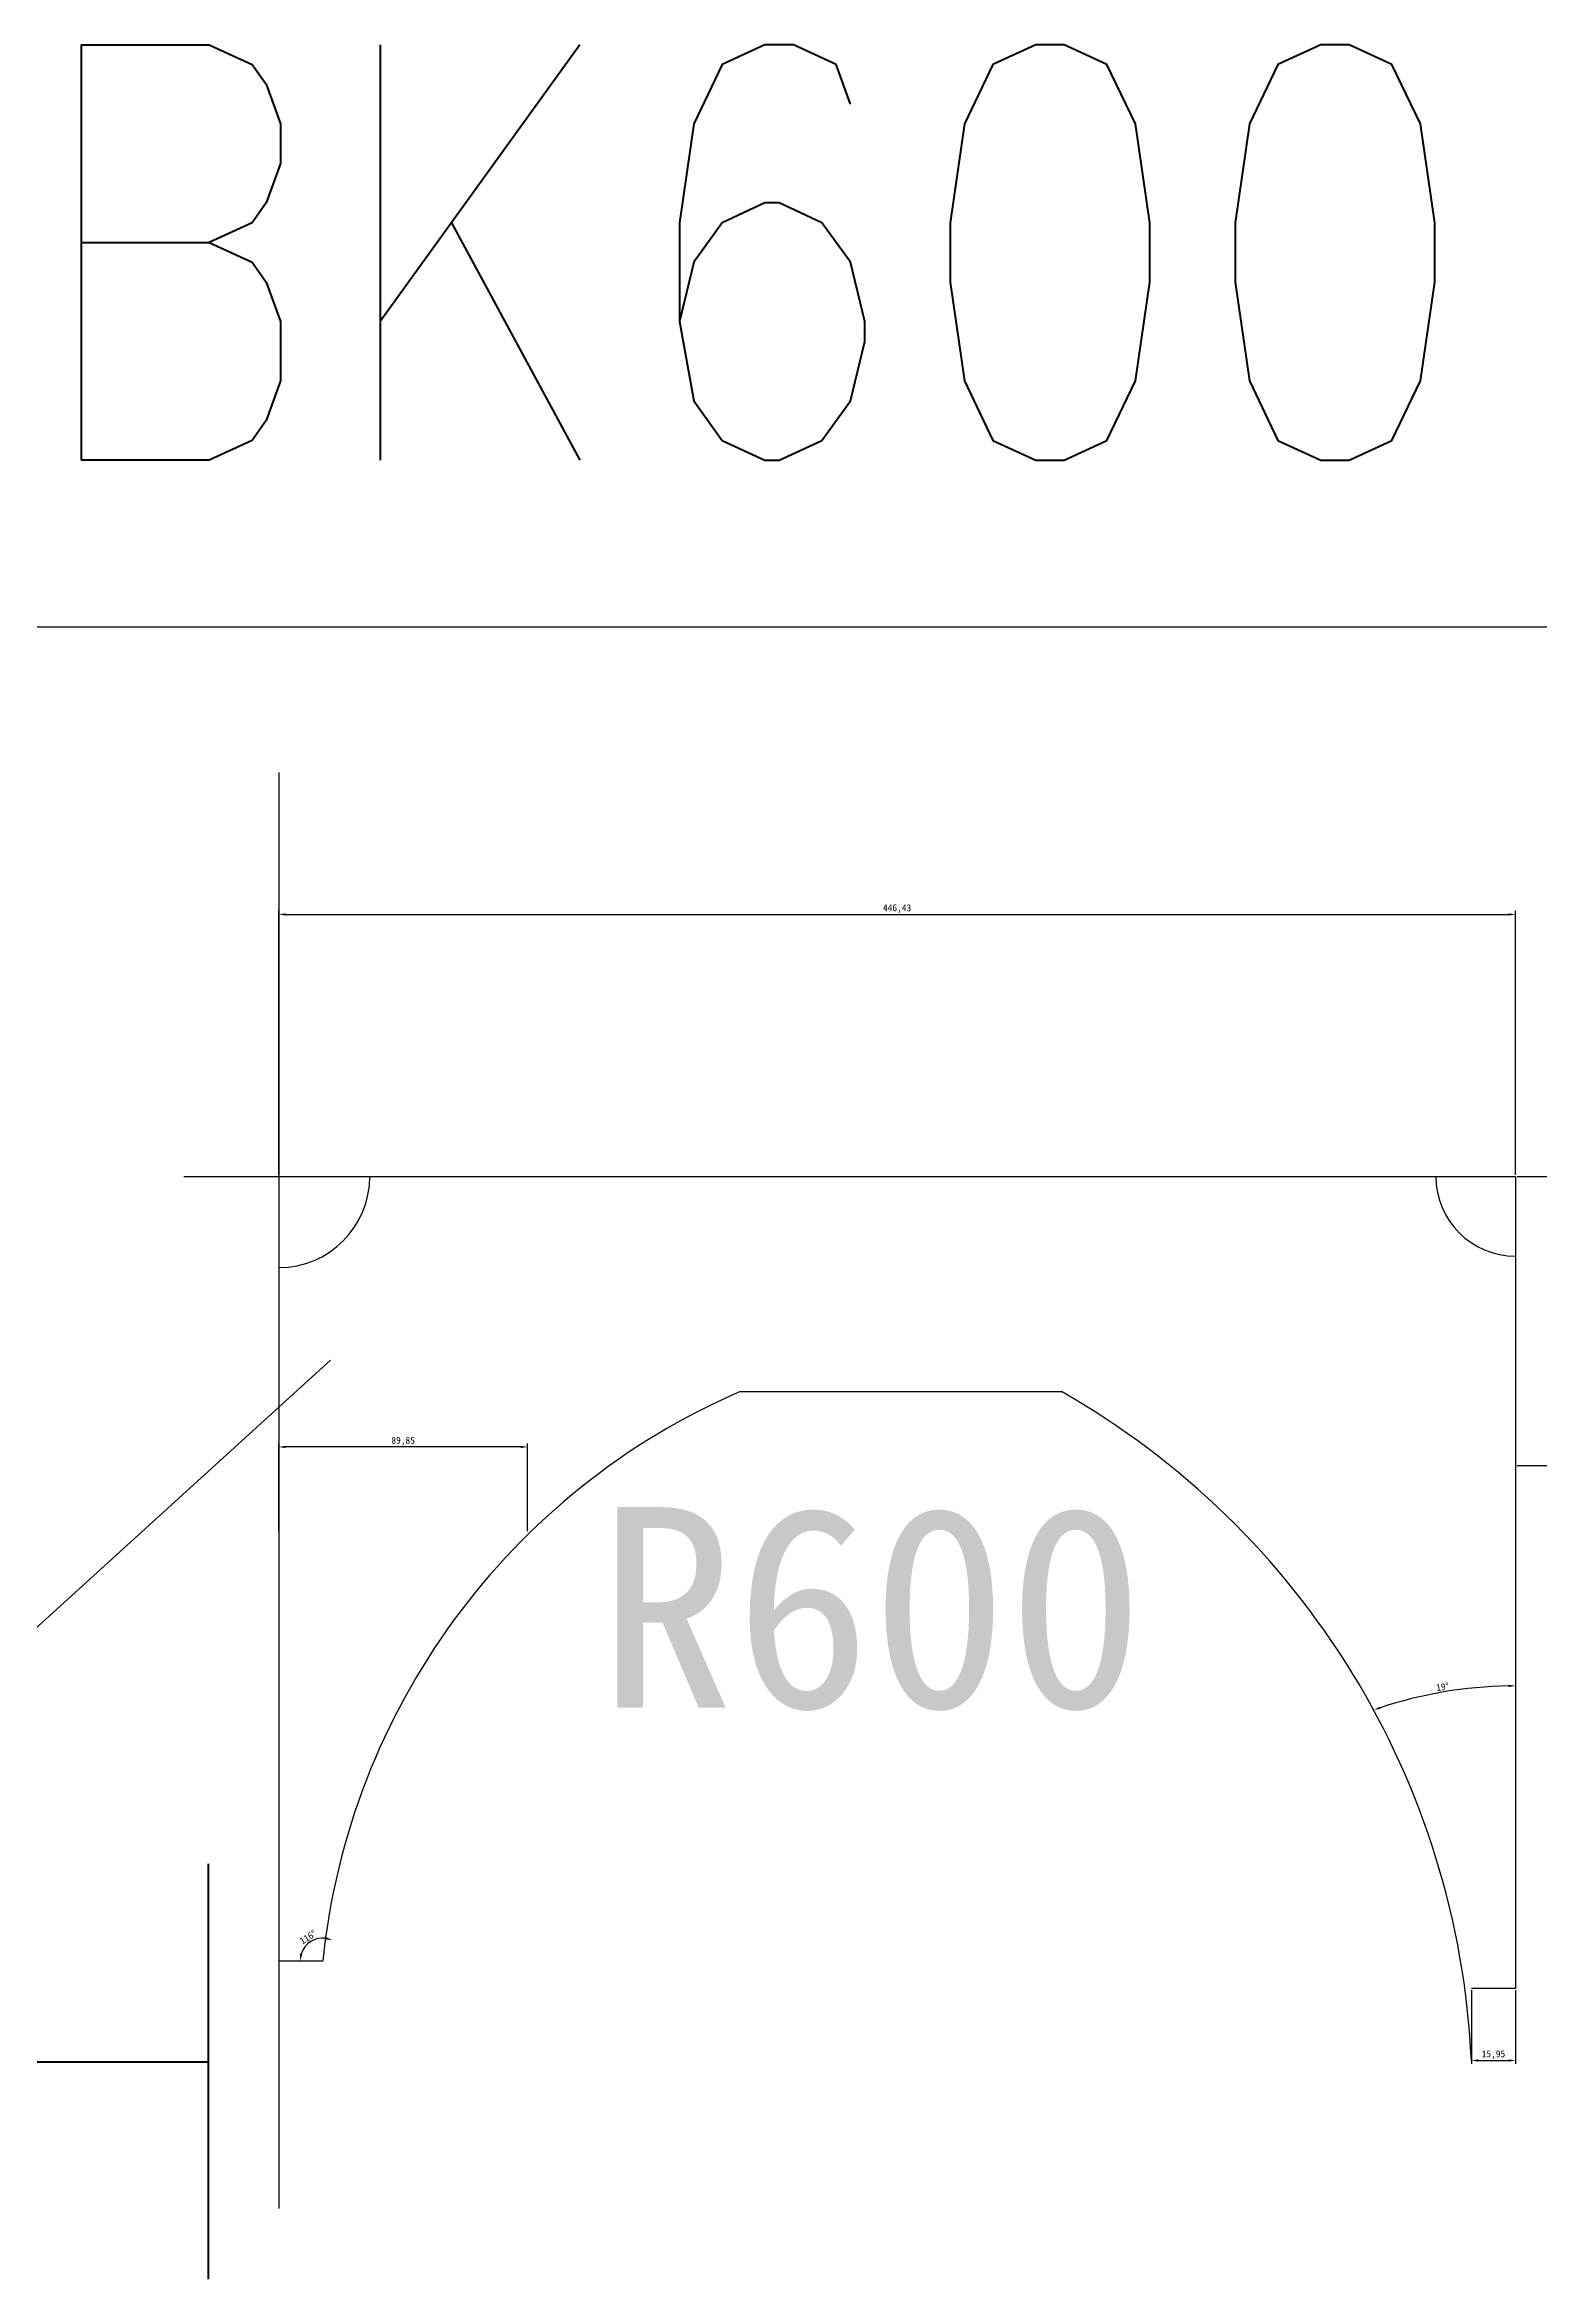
# Model space of a CAD drawing. Header units: millimetres. Extents: x -8154 to 2131, y 2597 to 6746.
# Drawn here: x -7698 to -7159, y 5939 to 6746 of the extents above; entities that cross this region are included whole.
import ezdxf

# ---------------------------------------------------------------- set-up
doc = ezdxf.new("R2010")
doc.units = ezdxf.units.MM
doc.layers.add('100-TX1', color=7, linetype='Continuous')
doc.styles.add('JNRD_E1', font='romans.shx', dxfattribs={"width": 0.8})
doc.styles.get("Standard").update_dxf_attribs({"font": ''})
doc.styles.get('Standard').set_extended_font_data('SimSun')
doc.dimstyles.new('ISO-25', dxfattribs={"dimtxt": 2.5, "dimasz": 2.5, "dimexe": 1.25, "dimexo": 0.625, "dimtad": 1, "dimtxsty": 'Standard', "dimcen": 2.5, "dimazin": 3, "dimtfac": 1, "dimtmove": 0, "dimatfit": 3})

# ---------------------------------------------------------------- blocks, each defined once
blk = doc.blocks.new('*D113')
at = {"color": 0, "lineweight": -2}
for p, q in [((-7613.76, 6209.11), (-7613.76, 6240.72)), ((-7526.41, 6239.47), (-7611.26, 6239.47)), ((-7523.91, 6209.11), (-7523.91, 6240.72))]:
    blk.add_line(p, q, dxfattribs=at)
at = {"color": 0}
for points in [[(-7611.26, 6239.89), (-7611.26, 6239.05), (-7613.76, 6239.47)], [(-7526.41, 6239.05), (-7526.41, 6239.89), (-7523.91, 6239.47)]]:
    blk.add_solid(points, dxfattribs=at)
at = {"layer": 'Defpoints', "color": 0}
for p in [(-7613.76, 6239.47), (-7613.76, 6208.48), (-7523.91, 6208.48)]:
    blk.add_point(p, dxfattribs=at)
at = {"color": 0, "insert": (-7568.84, 6241.55), "char_height": 2.5, "attachment_point": 5}
blk.add_mtext('89,85', dxfattribs=at)
blk = doc.blocks.new('*D114')
at = {"color": 0, "lineweight": -2}
blk.add_arc((-7597.83, 6053.97), 8.19, 81.99803, 162.43632, dxfattribs=at)
at = {"color": 0}
for points in [[(-7596.81, 6061.68), (-7596.57, 6062.48), (-7594.3, 6061.36)], [(-7606.05, 6056.5), (-7605.22, 6056.38), (-7606.02, 6053.97)]]:
    blk.add_solid(points, dxfattribs=at)
at = {"layer": 'Defpoints', "color": 0}
for p in [(-7523.91, 6208.48), (-7599.67, 6061.95), (-7613.76, 6053.97), (-7597.83, 6053.97), (-7597.83, 6053.97)]:
    blk.add_point(p, dxfattribs=at)
at = {"color": 0, "insert": (-7603.19, 6062.48), "char_height": 2.5, "attachment_point": 5, "rotation": 32.21718}
blk.add_mtext('116%%d', dxfattribs=at)
blk = doc.blocks.new('*D115')
at = {"color": 0, "lineweight": -2}
blk.add_arc((-7167.33, 5998.49), 154.72, 90.92581, 108.40783, dxfattribs=at)
at = {"color": 0}
for points in [[(-7169.83, 6152.78), (-7169.83, 6153.61), (-7167.33, 6153.21)], [(-7216.32, 6145.69), (-7216.05, 6144.9), (-7218.55, 6144.49)]]:
    blk.add_solid(points, dxfattribs=at)
at = {"layer": 'Defpoints', "color": 0}
for p in [(-7167.33, 6337.1), (-7235.99, 6194.17), (-7199.5, 6149.83), (-7183.28, 6043.97), (-7167.33, 6043.97)]:
    blk.add_point(p, dxfattribs=at)
at = {"color": 0, "insert": (-7193.63, 6152.87), "char_height": 2.5, "attachment_point": 5, "rotation": 9.66682}
blk.add_mtext('19%%d', dxfattribs=at)
blk = doc.blocks.new('*D116')
at = {"color": 0, "lineweight": -2}
for p, q in [((-7613.76, 6337.72), (-7613.76, 6433)), ((-7611.26, 6431.75), (-7169.83, 6431.75)), ((-7167.33, 6337.72), (-7167.33, 6433))]:
    blk.add_line(p, q, dxfattribs=at)
at = {"color": 0}
for points in [[(-7611.26, 6432.16), (-7611.26, 6431.33), (-7613.76, 6431.75)], [(-7169.83, 6431.33), (-7169.83, 6432.16), (-7167.33, 6431.75)]]:
    blk.add_solid(points, dxfattribs=at)
at = {"layer": 'Defpoints', "color": 0}
for p in [(-7167.33, 6431.75), (-7613.76, 6337.1), (-7167.33, 6337.1)]:
    blk.add_point(p, dxfattribs=at)
at = {"color": 0, "insert": (-7390.55, 6433.83), "char_height": 2.5, "attachment_point": 5}
blk.add_mtext('446,43', dxfattribs=at)
blk = doc.blocks.new('*D117')
at = {"color": 0, "lineweight": -2}
for p, q in [((-7166.71, 6337.1), (-7119.45, 6337.1)), ((-7120.7, 6334.6), (-7120.7, 6235.32)), ((-7166.71, 6232.82), (-7119.45, 6232.82))]:
    blk.add_line(p, q, dxfattribs=at)
at = {"color": 0}
for points in [[(-7120.28, 6334.6), (-7121.11, 6334.6), (-7120.7, 6337.1)], [(-7121.11, 6235.32), (-7120.28, 6235.32), (-7120.7, 6232.82)]]:
    blk.add_solid(points, dxfattribs=at)
at = {"layer": 'Defpoints', "color": 0}
for p in [(-7167.33, 6337.1), (-7167.33, 6232.82), (-7120.7, 6232.82)]:
    blk.add_point(p, dxfattribs=at)
at = {"color": 0, "insert": (-7122.78, 6284.96), "char_height": 2.5, "attachment_point": 5, "rotation": 90}
blk.add_mtext('104,28', dxfattribs=at)
blk = doc.blocks.new('*D118')
at = {"color": 0, "lineweight": -2}
for p, q in [((-7183.28, 6043.34), (-7183.28, 6016.7)), ((-7167.33, 6043.34), (-7167.33, 6016.7)), ((-7180.78, 6017.95), (-7169.83, 6017.95))]:
    blk.add_line(p, q, dxfattribs=at)
at = {"color": 0}
for points in [[(-7180.78, 6018.37), (-7180.78, 6017.53), (-7183.28, 6017.95)], [(-7169.83, 6017.53), (-7169.83, 6018.37), (-7167.33, 6017.95)]]:
    blk.add_solid(points, dxfattribs=at)
at = {"layer": 'Defpoints', "color": 0}
for p in [(-7183.28, 6043.97), (-7167.33, 6043.97), (-7167.33, 6017.95)]:
    blk.add_point(p, dxfattribs=at)
at = {"color": 0, "insert": (-7175.31, 6020.03), "char_height": 2.5, "attachment_point": 5}
blk.add_mtext('15,95', dxfattribs=at)

msp = doc.modelspace()

# ---------------------------------------------------------------- linework, layer by layer
for p, q in [((-7897.696, 6535.636), (-6841.769, 6535.636)), ((-7613.765, 6482.957), (-7613.765, 5964.566)), ((-7648.008, 6337.097), (-7167.33, 6337.097)), ((-7167.33, 6337.097), (-7167.33, 6043.968)), ((-7742.035, 6137.136), (-7595.02, 6270.81)), ((-7447.217, 6259.452), (-7331.207, 6259.452)), ((-7613.765, 6053.969), (-7597.83, 6053.969)), ((-7167.33, 6043.968), (-7183.285, 6043.968))]:
    msp.add_line(p, q)
for centre, radius, start, end in [((-7613.765, 6337.097), 32.888, 270, 0), ((-7167.33, 6337.097), 28.764, 180, 270), ((-7347.101, 6028.13), 252.057, 113.402904, 174.116149), ((-7476.485, 6004.415), 293.512, 2.6431, 60.332676)]:
    msp.add_arc(centre, radius, start, end)

# ---------------------------------------------------------------- texts
msp.add_text('R600', height=72.4065, rotation=1080).set_placement((-7498.441, 6145.334))
at = {"layer": '100-TX1', "color": 3, "linetype": 'Continuous', "style": 'JNRD_E1', "width": 0.8}
msp.add_text('BK600', height=150, dxfattribs=at).set_placement((-7705.671, 6595.782))
at = {"layer": '100-TX1', "color": 2, "linetype": 'Continuous', "style": 'JNRD_E1', "width": 0.8}
msp.add_text('32~DH', height=150, dxfattribs=at).set_placement((-8168.96, 5938.94))

# ---------------------------------------------------------------- dimensions: what is measured, and where the dimension line sits
dim = msp.add_aligned_dim(p1=(-7613.7649, 6337.097), p2=(-7167.33, 6337.097), distance=94.6501, dimstyle='ISO-25')
dim.commit()
dim.dimension.update_dxf_attribs({"geometry": '*D116', "text_midpoint": (-7390.5475, 6433.8316)})
for base, line1, line2, picture, middle in [((-7199.5, 6149.832), ((-7183.285, 6043.968), (-7235.985, 6194.173)), ((-7167.33, 6337.097), (-7167.33, 6043.968)), '*D115', (-7193.625, 6152.865)), ((-7599.666, 6061.948), ((-7613.765, 6053.969), (-7597.83, 6053.969)), ((-7597.83, 6053.969), (-7523.913, 6208.485)), '*D114', (-7603.195, 6062.482))]:
    dim = msp.add_angular_dim_2l(base=base, line1=line1, line2=line2, dimstyle='ISO-25')
    dim.commit()
    dim.dimension.update_dxf_attribs({"geometry": picture, "text_midpoint": middle})
dim = msp.add_linear_dim(base=(-7120.696, 6232.818), p1=(-7167.33, 6337.097), p2=(-7167.33, 6232.818), angle=90, dimstyle='ISO-25')
dim.commit()
dim.dimension.update_dxf_attribs({"geometry": '*D117', "text_midpoint": (-7122.78, 6284.958)})
for base, p1, p2, picture, middle in [((-7613.765, 6239.47), (-7523.913, 6208.485), (-7613.765, 6208.485), '*D113', (-7568.839, 6241.555)), ((-7167.33003, 6017.95029), (-7183.28498, 6043.96791), (-7167.33003, 6043.96791), '*D118', (-7175.30751, 6020.03479))]:
    dim = msp.add_linear_dim(base=base, p1=p1, p2=p2, dimstyle='ISO-25')
    dim.commit()
    dim.dimension.update_dxf_attribs({"geometry": picture, "text_midpoint": middle})

doc.saveas('drawing.dxf')
